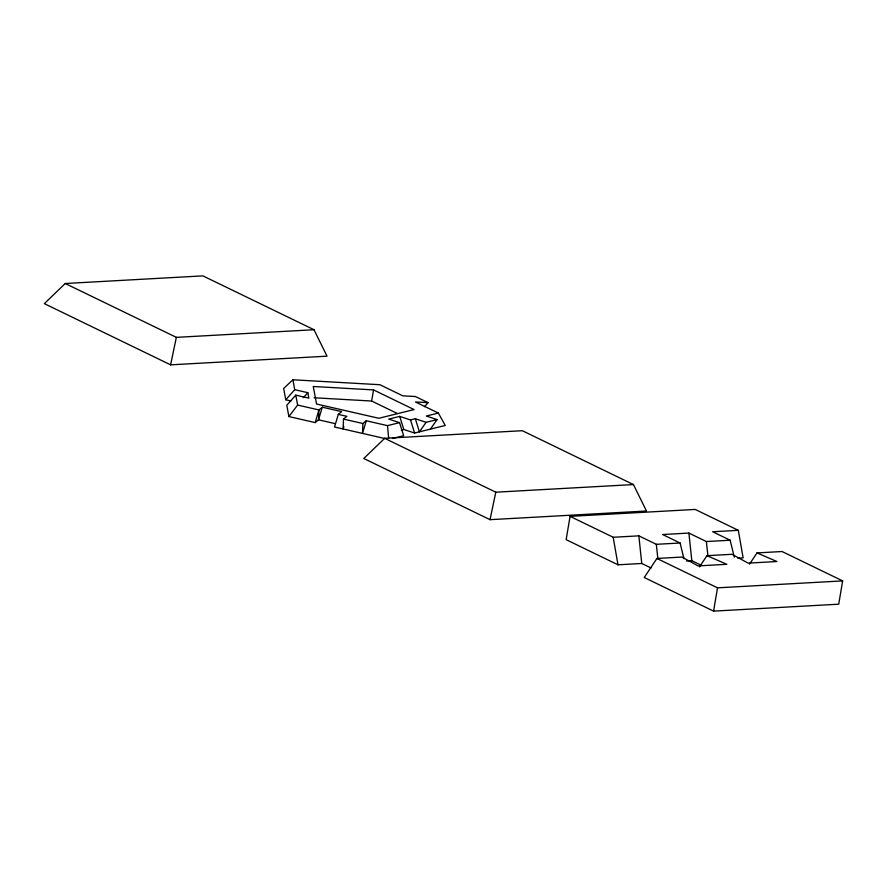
<?xml version="1.0" encoding="UTF-8"?>
<svg xmlns="http://www.w3.org/2000/svg" width="887" height="887" viewBox="0 0 887 887"><rect width="100%" height="100%" fill="white"/><g stroke="black" fill="none" stroke-linecap="round" stroke-linejoin="round"><path stroke-width="1.33" d="M366.242 420.771L362.872 423.52L362.517 433.41L366.242 420.771L387.508 425.638L399.56 422.655L403.64 435.739L392.486 438.5M384.836 438.522L334.554 427.013L338.291 414.373L346.839 416.325L343.491 419.085L343.103 428.975L343.846 426.447M397.443 413.53L371.653 401.035L373.538 389.914L313.266 386.488L316.548 404.017L378.827 418.276L414.052 409.561L373.538 389.914M737.84 558.156L743.129 557.856L738.317 530.326L695.208 509.437L570.075 516.367L566.139 539.662L617.995 564.797L641.767 563.478L651.102 568.002M713.58 611.121L717.516 587.837L656.912 558.455L644.228 577.504L713.58 611.121L838.714 604.191L842.65 580.896L782.046 551.526L757.021 552.911L749.559 564.121M170.603 364.845L176.358 337.359L314.009 329.731L327.026 356.175L170.603 364.845L44.35 303.642L65.25 283.507L202.901 275.879L314.009 329.731M490.045 519.671L495.789 492.196L633.44 484.568L646.468 511.001L490.045 519.671L363.781 458.479L384.681 438.333L522.332 430.705L633.44 484.568M290.991 400.979L285.758 399.782L294.75 389.692L307.822 392.686L308.842 398.141L295.77 395.147L286.778 405.248L288.896 416.568L315.184 422.589L318.921 409.938L322.269 407.188L341.65 411.623L338.291 414.373M322.269 407.188L318.5 419.817L315.184 422.589M699.499 566.893L706.961 555.683L731.997 554.297L748.118 563.123L776.901 561.526L757.021 552.911M430.395 429.12L437.091 419.595L426.314 416.036L438.344 413.054L445.252 425.45L414.595 433.033L403.807 429.474L401.367 430.084M437.091 419.595L426.126 422.312L419.429 431.836L415.338 418.753L410.515 419.95L399.715 416.391L388.739 419.107L399.56 422.655M288.896 416.568L297.622 405.071L295.77 395.147M303.321 397.731L307.822 392.686M424.463 406.701L428.066 402.665L415.438 396.544L402.787 395.824L379.869 384.714L292.898 379.78L283.64 388.462L285.758 399.782M570.075 516.367L613.183 537.267L638.84 535.848L656.336 544.319L680.107 543.01L683.932 558.677M734.303 557.213L730.156 540.227L706.385 541.547L688.889 533.065L662.611 534.528L680.107 543.01M738.317 530.326L712.671 531.756L730.156 540.227M656.912 558.455L681.937 557.069L698.058 565.906L726.841 564.309L706.961 555.683M686.527 560.994L691.827 560.706L701.151 565.23M717.516 587.837L842.65 580.896M428.066 402.665L415.415 401.944L438.344 413.054M314.131 397.764L371.653 401.035M297.622 405.071L318.921 409.938L318.5 419.817L335.319 423.676M343.491 419.085L362.872 423.52M415.338 418.753L426.126 422.312M65.25 283.507L176.358 337.359M384.681 438.333L495.789 492.196M410.515 419.95L414.595 433.033M399.715 416.391L403.807 429.474M292.898 379.78L294.75 389.692M613.183 537.267L617.995 564.797M706.385 541.547L707.926 556.027M688.889 533.065L691.827 560.706M656.336 544.319L657.866 558.799M638.84 535.848L641.767 563.478M387.508 425.638L388.639 438.045"/></g></svg>
